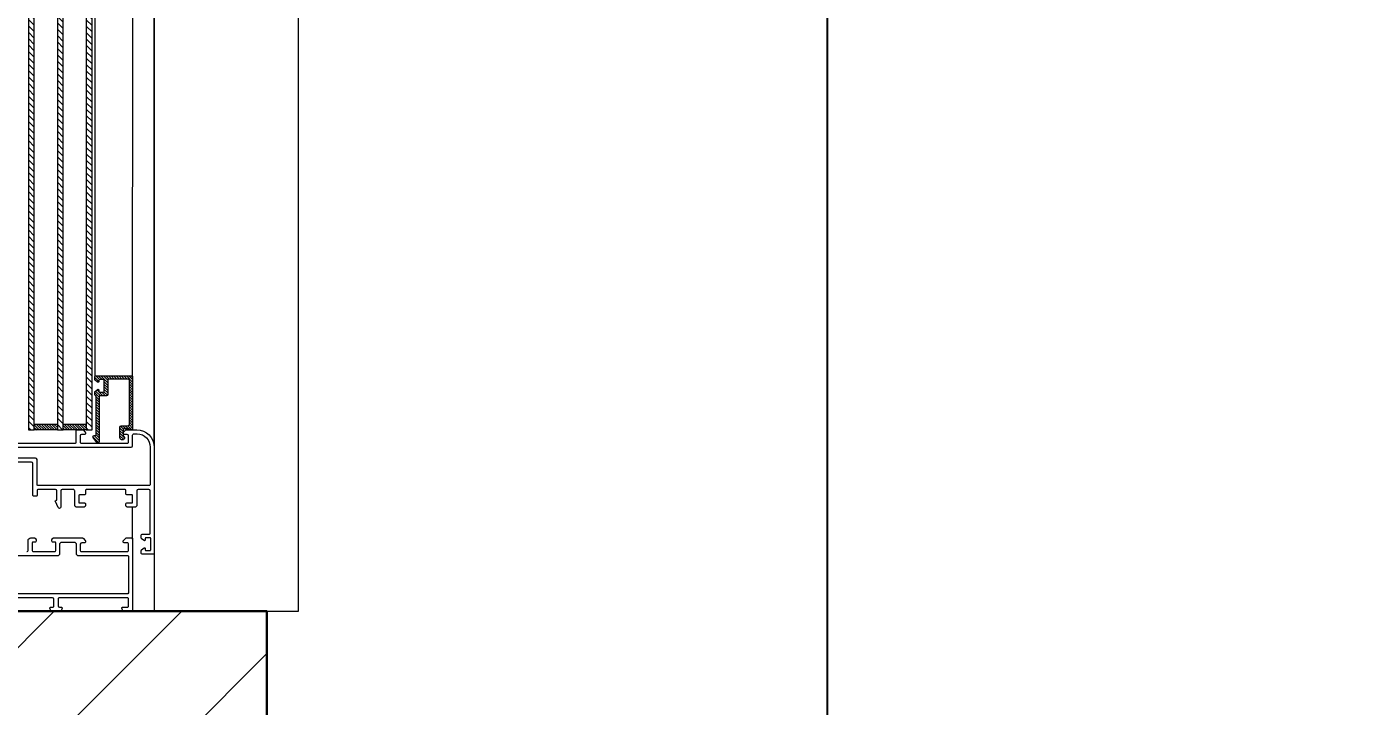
# Model space of a CAD drawing. Header units: centimetres. Extents: x 99002 to 104403, y -55119 to -48358.
# Drawn here: x 99912.7 to 100006, y -51199 to -51152 of the extents above; entities that cross this region are included whole.
import ezdxf

# ---------------------------------------------------------------- set-up
doc = ezdxf.new("R2010")
doc.units = ezdxf.units.CM
doc.header["$LTSCALE"] = 50
doc.header["$MEASUREMENT"] = 0
doc.layers.get('0').update_dxf_attribs({"color": 8})
doc.layers.add('COTE 50ème', color=1, linetype='Continuous')
for name, color, linetype, lineweight in [('MACONNERIE COUPE', 7, 'Continuous', 30), ('MACONNERIE HACHURE', 253, 'Continuous', 13), ('WINDOWS', 21, 'Continuous', 5)]:
    doc.layers.add(name, color=color, linetype=linetype, lineweight=lineweight)
doc.styles.add('RS_TXT_50', font='arial.ttf', dxfattribs={"height": 12.5})
doc.dimstyles.new('RS_50CM_LINEAIRE', dxfattribs={"dimscale": 5, "dimtxt": 12.5, "dimasz": 1.5, "dimexe": 1, "dimexo": 2.5, "dimgap": 1, "dimtad": 1, "dimdec": 1, "dimrnd": 0.5, "dimdsep": 46, "dimtxsty": 'RS_TXT_50', "dimblk1": 'ARCHTICK', "dimblk2": 'ARCHTICK', "dimsah": 1, "dimcen": 2.5, "dimdle": 1, "dimclrt": 4, "dimadec": 0, "dimazin": 2, "dimtfac": 1, "dimtdec": 1, "dimtix": 1, "dimtmove": 2, "dimatfit": 3, "dimfxl": 1, "dimtolj": 1, "dimtzin": 0, "dimarcsym": 0})

# ---------------------------------------------------------------- blocks, each defined once
blk = doc.blocks.new('DRITARE POS 3')
at = {"layer": 'WINDOWS'}
h = blk.add_hatch(dxfattribs=at)
h.set_pattern_fill('ANSI31', color=140, scale=2.5, angle=450.0000000000003)
h.set_pattern_definition([(135.0000000000002, (-46708.91278552206, -43842.58122904178), (-0.2209708691207952, -0.2209708691207969), [])])
h.paths.add_polyline_path([(-8.711979654719471, -90.14893103441864), (-8.711979654719471, -147.5350786053605), (-8.31197965471074, -147.5350786053605), (-8.31197965471074, -90.14893103441864)])
h.paths.add_polyline_path([(-6.711979654719471, -90.14893103441864), (-6.711979654719471, -147.5350786053605), (-6.31197965471074, -147.5350786053605), (-6.31197965471074, -90.14893103441864)])
h.paths.add_polyline_path([(-4.711979654719471, -90.14893103441864), (-4.711979654719471, -147.5300942540489), (-4.311979654725292, -147.5300942540489), (-4.311979654725292, -90.14893103441864)])
at = {"layer": 'WINDOWS', "transparency": 33554559}
h = blk.add_hatch(dxfattribs=at)
h.set_pattern_fill('ANSI31', color=140, angle=450.0000000000003)
h.set_pattern_definition([(135.0000000000002, (-46708.90848917394, -43859.58122904178), (-0.08838834764831811, -0.08838834764831877), [])])
h.paths.add_polyline_path([(-6.711979654719471, -147.5350786053605), (-8.31197965471074, -147.5350786053605), (-8.31197965471074, -147.1350786053517), (-6.711979654719471, -147.1350786053517)])
h.paths.add_polyline_path([(-4.711979654719471, -147.5350786053605), (-6.31197965471074, -147.5350786053605), (-6.31197965471074, -147.1350786053517), (-4.711979654719471, -147.1350786053517)])
h.paths.add_polyline_path([(-6.711979654719471, -90.54893103442737), (-8.31197965471074, -90.54893103442737), (-8.31197965471074, -90.14893103441864), (-6.711979654719471, -90.14893103441864)])
h.paths.add_polyline_path([(-4.711979654719471, -90.54893103442737), (-6.31197965471074, -90.54893103442737), (-6.31197965471074, -90.14893103441864), (-4.711979654719471, -90.14893103441864)])
h = blk.add_hatch(dxfattribs=at)
h.set_pattern_fill('ANSI31', color=256, angle=450.0000000000003)
h.set_pattern_definition([(135.0000000000002, (-46708.71278552207, -43842.58135347016), (-0.08838834764831811, -0.08838834764831877), [])])
h.paths.add_polyline_path([(-1.721625686128391, -147.1567618190456, -0.414213562373095), (-1.814958794871927, -147.2500949278037), (-2.281624338604161, -147.2500949278037, 0.4142135623730951), (-2.374957447362249, -147.3434280365618), (-2.374957447362249, -148.080759595643, 1.835735295757402), (-2.15095798636321, -147.936168565313), (-2.15095798636321, -147.4740943887882), (-1.74029230789165, -147.4740943887882), (-1.497626225143904, -147.5300942540489), (-1.497626225143904, -143.8527697694517, 0.4142135623730949), (-1.553626090390026, -143.796769904191), (-4.060276137592155, -143.796769904191, 0.4142135623730951), (-4.116276002852828, -143.8527697694517), (-4.116276002852828, -144.0579989851249, 0.250764890960506), (-4.091339273843914, -144.1045936894807), (-3.923339678105549, -144.2352600417362, 0.599021538326433), (-3.836276676622219, -144.1886653373804), (-3.836276676622219, -144.058102608702), (-3.462944241633522, -144.058102608702), (-3.462944241633522, -144.9167672091426), (-3.836276676622219, -144.9167672091426), (-3.836276676622219, -144.7862044804642, 0.6497792426655765), (-3.929791252550785, -144.7446276673436), (-4.097790848289151, -144.8752940195991, 0.2122834063348876), (-4.116276002852828, -144.9168708327197), (-4.116276002852828, -145.1221000483929, 0.414213562373096), (-4.060276137606706, -145.1780999136536), (-4.022942894109292, -145.1780999136536), (-4.022942894109292, -147.9220933107863), (-4.153609246350243, -147.9220933107863, 0.6031216018417447), (-4.230637738713995, -148.068130124826), (-3.9879716559808, -148.4227959380514, 0.7373959724826141), (-3.81761005485896, -148.3700922327553), (-3.81761005485896, -145.1780999136536), (-3.313611267643864, -145.1780999136536, 0.4142135623730943), (-3.220278158885776, -145.0847668048955), (-3.220278158885776, -144.0207693651901), (-1.814958794886479, -144.0207693651901, -0.4142135623730951), (-1.721625686128391, -144.1141024739336)])
at = {"layer": 'WINDOWS'}
for p, q in [((-0.009280836515245028, -148.6335589027585), (-0.0006442147277994081, -88.9801139892661)), ((-4.11197965471365, -93.83622422162443), (-4.116276002852828, -143.8527697694517)), ((-1.497626225143904, -143.8527697694517), (-1.493329877208453, -93.83622903194919)), ((-1.497626225143904, -155.1180759951094), (-1.497626225143904, -152.8594147634431))]:
    blk.add_line(p, q, dxfattribs=at)
for points in [[(-9.897606012295, -160.1113973130123), (-9.89760587523051, 0), (0, 0), (-1.370644895359874e-07, -160.1113973130123)], [(-1.777625551389065, -158.8420670340711), (-1.833625416635186, -158.8980668993172), (-9.561606820803718, -158.8980668993172), (-9.61760668604984, -158.8420670340711), (-9.61760668604984, -156.3034064761741), (-9.561606820803718, -156.247406610928), (-6.630947206183919, -156.247406610928), (-6.537614097425831, -156.1540735021845), (-6.537614097425831, -155.4074086322071), (-6.444280988682294, -155.3140755234781), (-5.510949901217828, -155.3140755234781), (-5.417616792474291, -155.4074086322071), (-5.417616792474291, -156.1540735021845), (-5.324283683730755, -156.247406610928), (-1.833625416635186, -156.247406610928), (-1.777625551389065, -156.3034064761741)]]:
    blk.add_lwpolyline(points, close=True, dxfattribs=at)
at = {"layer": 'WINDOWS', "color": 165}
blk.add_lwpolyline([(0, 0), (-1.370644895359874e-07, -160.1113973130123), (9.999999727209797, -160.1113973130123), (9.999999864274287, 0)], close=True, dxfattribs=at)
at = {"layer": 'WINDOWS', "color": 140}
for points in [[(-8.711979654719471, -90.14893103441864), (-8.711979654719471, -147.5350786053605), (-8.31197965471074, -147.5350786053605), (-8.31197965471074, -90.14893103441864)], [(-6.711979654719471, -90.14893103441864), (-6.711979654719471, -147.5350786053605), (-6.31197965471074, -147.5350786053605), (-6.31197965471074, -90.14893103441864)], [(-4.711979654719471, -90.14893103441864), (-4.711979654719471, -147.5300942540489), (-4.311979654725292, -147.5300942540489), (-4.311979654725292, -90.14893103441864)], [(-6.711979654719471, -147.5350786053605), (-8.31197965471074, -147.5350786053605), (-8.31197965471074, -147.1350786053517), (-6.711979654719471, -147.1350786053517)], [(-4.711979654719471, -147.5350786053605), (-6.31197965471074, -147.5350786053605), (-6.31197965471074, -147.1350786053517), (-4.711979654719471, -147.1350786053517)]]:
    blk.add_lwpolyline(points, close=True, dxfattribs=at)
at = {"layer": 'WINDOWS'}
for points in [[(-9.561606820803718, -148.4634253415134), (-5.473616657720413, -148.4634253415134, 0.4142135623730951), (-5.417616792474291, -148.4074254762527), (-5.417616792474291, -147.586094119295, -0.4142135623730951), (-5.36161692722817, -147.5300942540489), (-4.974147152432124, -147.5300942540489, -0.198912367379658), (-4.934549267956754, -147.5464962348342), (-4.780687012040289, -147.7003584907507, -0.1989123673797072), (-4.764285031254985, -147.739956375226), (-4.764285031254985, -147.8100935802941, -0.4142135623730672), (-4.820284896501107, -147.8660934455256), (-5.044284357500146, -147.8660934455256, 0.4142135623730951), (-5.137617466243682, -147.9594265542837), (-5.137617466243682, -148.3700922327553, 0.4142135623730951), (-5.044284357500146, -148.4634253415134), (-1.870958660132601, -148.4634253415134, 0.4142135623730951), (-1.777625551389065, -148.3700922327553), (-1.777625551389065, -147.9594265542837, 0.4142135623730951), (-1.870958660132601, -147.8660934455256), (-2.094958121117088, -147.8660934455256, -0.4142135623730674), (-2.15095798636321, -147.8100935802941), (-2.15095798636321, -147.739956375226, -0.1989123673796652), (-2.134556005577906, -147.7003584907507), (-1.980693749661441, -147.5464962348342, -0.198912367379658), (-1.941095865200623, -147.5300942540489), (-1.217626898913295, -147.5300942540489, -0.4142135623730924), (-0.004296485203667544, -148.743424667744), (-0.004296485203667544, -156.0980736369384, -0.4142135623730951), (-0.06029635044978932, -156.1540735021845), (-0.844294463924598, -156.1540735021845, -0.4142135623730951), (-0.9002943291707197, -156.0980736369384), (-0.9002943291707197, -155.8927407977026, -0.2507648909333274), (-0.8753576001618057, -155.8461460933322), (-0.7073580044234404, -155.7154797410913, -0.5990215383384896), (-0.620295002925559, -155.7620744454471), (-0.620295002925559, -155.8554075542052, 0.4142135623730951), (-0.5642951376794372, -155.9114074194367), (-0.3029624331975356, -155.9114074194367, 0.4142135623730951), (-0.2469625679514138, -155.8554075542052), (-0.2469625679514138, -155.0714094407303, 0.4142135623730951), (-0.3029624331975356, -155.0154095754842), (-0.5642951376794372, -155.0154095754842, 0.4142135623731227), (-0.620295002925559, -155.0714094407303), (-0.620295002925559, -155.1647425494739, -0.5990215383385106), (-0.7073580044234404, -155.2113372538442), (-0.8753576001618057, -155.0806709015887, -0.2507648909333274), (-0.9002943291707197, -155.0340761972329), (-0.9002943291707197, -154.8287433579826, -0.4142135623730894), (-0.844294463924598, -154.772743492751), (-0.3402956766949501, -154.772743492751, 0.4142135623730951), (-0.2842958114488283, -154.7167436274904), (-0.2842958114488283, -151.7674173911219, 0.4142135623730951), (-0.3776289201923646, -151.6740842823783), (-1.124293790155207, -151.6740842823783, 0.4142135623730951), (-1.217626898913295, -151.7674173911219), (-1.217626898913295, -152.7940815873299, -0.4142135623730951), (-1.310960007656831, -152.8874146960734), (-1.870958660132601, -152.8874146960734, -0.4142135623731117), (-1.964291768876137, -152.7940815873299), (-1.964291768876137, -152.6634152350744, -0.4142135623730674), (-1.908291903630015, -152.6074153698428), (-1.553626090390026, -152.6074153698428, 0.4142135623730951), (-1.497626225143904, -152.5514155045821), (-1.497626225143904, -152.1034165826131, 0.4142135623730951), (-1.553626090390026, -152.0474167173525), (-1.908291903630015, -152.0474167173525, -0.4142135623730951), (-1.964291768876137, -151.9914168521063), (-1.964291768876137, -151.7300841476244, 0.4142135623730951), (-2.020291634122259, -151.6740842823783), (-4.708285166008864, -151.6740842823783, 0.4142135623730951), (-4.764285031254985, -151.7300841476244), (-4.764285031254985, -151.9914168521063, -0.4142135623730951), (-4.820284896501107, -152.0474167173525), (-5.174950709741097, -152.0474167173525, 0.4142135623730951), (-5.230950574987219, -152.1034165826131), (-5.230950574987219, -152.5514155045821, 0.4142135623730951), (-5.174950709741097, -152.6074153698428), (-4.820284896501107, -152.6074153698428, -0.414213562373123), (-4.764285031254985, -152.6634152350744), (-4.764285031254985, -152.7940815873299, -0.4142135623730783), (-4.857618139998522, -152.8874146960734), (-5.417616792474291, -152.8874146960734, -0.4142135623730951), (-5.510949901217828, -152.7940815873299), (-5.510949901217828, -151.7674173911219, 0.4142135623730951), (-5.604283009975916, -151.6740842823783), (-6.388281123436172, -151.6740842823783, 0.4142135623730951), (-6.481614232179709, -151.7674173911219), (-6.481614232179709, -152.8874146960734, -0.8095464414490621), (-6.660189572474337, -152.9254256306594), (-6.85009214085585, -152.4995555783535, -0.5431415330660716), (-6.798946801922284, -152.4207491523412, 0.4142135623730951), (-6.742946936676162, -152.364749287095), (-6.742946936676162, -151.7674173911219, 0.4142135623730951), (-6.836280045419699, -151.6740842823783), (-8.068277080863481, -151.6740842823783, 0.4142135623730951), (-8.124276946109603, -151.7300841476244), (-8.124276946109603, -152.0847499608499, -0.4142135623730951), (-8.180276811355725, -152.1407498261106), (-8.348276407108642, -152.1407498261106, -0.4142135623730951), (-8.404276272354764, -152.0847499608499), (-8.404276272354764, -149.8634219726955, 0.4142135623730951), (-8.4976093810983, -149.770088863952), (-9.561606820803718, -149.770088863952, 0.4142135623730951)], [(-8.833608572589583, -155.9674072846974, 0.4142135623730951), (-8.740275463846046, -155.8740741759393), (-8.740275463846046, -155.22074241472, -0.4142135623730951), (-8.553609246344422, -155.0340761972329), (-8.296805823789327, -155.0340761972329, -0.1989123673796755), (-8.25720793932851, -155.0504781780182), (-8.19667879215558, -155.1110073251912, -0.1989123673796231), (-8.180276811355725, -155.150605209652), (-8.180276811355725, -155.2580756582174, -0.4142135623730951), (-8.236276676616399, -155.3140755234781), (-8.404276272354764, -155.3140755234781, 0.4142135623730951), (-8.460276137600886, -155.3700753887097), (-8.460276137600886, -155.8740741759393, 0.4142135623730951), (-8.36694302885735, -155.9674072846974), (-6.910946532414528, -155.9674072846974, 0.4142135623730951), (-6.817613423670991, -155.8740741759393), (-6.817613423670991, -155.3700753887097, 0.4142135623730951), (-6.873613288917113, -155.3140755234781), (-7.041612884655478, -155.3140755234781, -0.4142135623730951), (-7.0976127499016, -155.2580756582174), (-7.0976127499016, -155.150605209652, -0.1989123673796406), (-7.081210769116296, -155.1110073251912), (-7.020681621943368, -155.0504781780182, -0.198912367379658), (-6.98108373748255, -155.0340761972329), (-4.974147152432124, -155.0340761972329, -0.198912367379658), (-4.934549267956754, -155.0504781780182), (-4.780687012040289, -155.2043404339347, -0.1989123673796723), (-4.764285031254985, -155.2439383183955), (-4.764285031254985, -155.3140755234781, -0.4142135623730951), (-4.820284896501107, -155.3700753887097), (-5.006951114002732, -155.3700753887097, 0.3404814509114101), (-5.137617466243682, -155.4634084974678), (-5.137617466243682, -155.8740741759393, 0.4142135623730951), (-5.044284357500146, -155.9674072846974), (-1.870958660132601, -155.9674072846974, 0.4142135623730951), (-1.777625551389065, -155.8740741759393), (-1.777625551389065, -155.4634084974678, 0.4142135623730951), (-1.870958660132601, -155.3700753887097), (-2.094958121117088, -155.3700753887097, -0.4142135623730951), (-2.15095798636321, -155.3140755234781), (-2.15095798636321, -155.2439383183955, -0.1989123673796363), (-2.134556005577906, -155.2043404339347), (-1.980693749661441, -155.0504781780182, -0.1989123673796436), (-1.941095865200623, -155.0340761972329), (-1.553626090390026, -155.0340761972329, -0.4142135623731227), (-1.497626225143904, -155.0900760624791), (-1.497626225143904, -160.0553974477662, -0.4142135623731226), (-1.553626090390026, -160.1113973130123), (-2.132291364614503, -160.1113973130123, -0.3228228060551272), (-2.185417501474149, -160.0731061600527), (-2.24141736672027, -159.9051065642998, -0.5119182938525232), (-2.188291229860624, -159.8313979867817), (-1.870958660132601, -159.8313979867817, 0.4142135623730951), (-1.777625551389065, -159.7380648780236), (-1.777625551389065, -159.2713993342913, 0.4142135623730951), (-1.870958660132601, -159.1780662255624), (-6.574947340923245, -159.1780662255624, 0.4142135623730783), (-6.668280449681333, -159.2713993342913), (-6.668280449681333, -159.7380648780236, 0.4142135623730951), (-6.574947340923245, -159.8313979867817), (-6.444280988682294, -159.8313979867817, -0.5119182938525232), (-6.3911548518372, -159.9051065642998), (-6.447154717083322, -160.0731061600527, -0.3228228060551271), (-6.500280853928416, -160.1113973130123), (-7.116279371664859, -160.1113973130123, -0.3228228060551272), (-7.169405508509954, -160.0731061600527), (-7.225405373756075, -159.9051065642998, -0.5119182938525513), (-7.172279236896429, -159.8313979867817), (-7.041612884655478, -159.8313979867817, 0.4142135623731117), (-6.948279775911942, -159.7380648780236), (-6.948279775911942, -159.2713993342913, 0.4142135623730783), (-7.041612884655478, -159.1780662255624), (-9.524273577306303, -159.1780662255624, 0.4142135623730951)]]:
    blk.add_lwpolyline(points, format="xyb", dxfattribs=at)
for points in [[(-1.74029230789165, -147.4740943887882), (-2.094958121117088, -147.4740943887882, 0.4142135623731227), (-2.15095798636321, -147.5300942540489), (-2.15095798636321, -147.9036724727921, 0.2473944628510613), (-2.126610218867427, -147.9498691135523, -1.657434607213396), (-2.374957447362249, -148.080759595643), (-2.374957447362249, -147.3434280365618, -0.4142135623730951), (-2.281624338604161, -147.2500949278037), (-1.814958794886479, -147.2500949278037, 0.4142135623730951), (-1.721625686128391, -147.1567618190602), (-1.721625686128391, -144.1141024739336, 0.4142135623730951), (-1.814958794886479, -144.0207693651901), (-3.164278293639654, -144.0207693651901, 0.4142135623730895), (-3.220278158885776, -144.0767692304362), (-3.220278158885776, -145.0847668048955, -0.4142135623730909), (-3.313611267643864, -145.1780999136536), (-3.761610189612838, -145.1780999136536, 0.4142135623730971), (-3.81761005485896, -145.2340997788851), (-3.81761005485896, -148.3700922327553, -0.7373959724789385), (-3.9879716559808, -148.4227959380514), (-4.230637738713995, -148.068130124826, -0.6031216018449773), (-4.153609246350243, -147.9220933107863), (-4.078942759355414, -147.9220933107863, 0.4142135623731505), (-4.022942894109292, -147.8660934455256), (-4.022942894109292, -145.1780999136536), (-4.060276137606706, -145.1780999136536, -0.4142135623730647), (-4.116276002852828, -145.1221000483929), (-4.116276002852828, -144.9168708327197, -0.250764890933361), (-4.091339273843914, -144.8702761283494), (-3.923339678105549, -144.7396097761084, -0.5990215383385575), (-3.836276676622219, -144.7862044804642), (-3.836276676622219, -144.860767343911, 0.4142135623731227), (-3.780276811361546, -144.9167672091426), (-3.518944106879644, -144.9167672091426, 0.4142135623731505), (-3.462944241633522, -144.860767343911), (-3.462944241633522, -144.1141024739336, 0.4142135623731505), (-3.518944106879644, -144.058102608702), (-3.780276811361546, -144.058102608702, 0.4142135623731227), (-3.836276676622219, -144.1141024739336), (-3.836276676622219, -144.1886653373804, -0.5990215383385574), (-3.923339678105549, -144.2352600417362), (-4.091339273843914, -144.1045936894807, -0.2507648909333359), (-4.116276002852828, -144.0579989851249), (-4.116276002852828, -143.8527697694517, -0.4142135623730951), (-4.060276137606706, -143.796769904191), (-1.553626090390026, -143.796769904191, -0.4142135623731505), (-1.497626225143904, -143.8527697694517), (-1.497626225143904, -147.4740943887882), (-1.497626225143904, -147.5300942540489), (-1.74029230789165, -147.5300942540489)], [(-1.497626225143904, -147.903426689023, -0.4142135623730951), (-1.404293116400368, -147.8100935802941), (-1.180293655401329, -147.8100935802941), (-1.180293655401329, -147.8100935802941, -0.4142135623730916), (-0.2842958114488283, -148.743424667744), (-0.2842958114488283, -151.338085090887, -0.4142135623730951), (-0.3402956766949501, -151.3940849561332), (-8.068277080863481, -151.3940849561332, -0.4142135623730951), (-8.124276946109603, -151.338085090887), (-8.124276946109603, -149.5834226464649, 0.4142135623730951), (-8.217610054867691, -149.4900895377068), (-9.524273577306303, -149.4900895377068, -0.4142135623730951), (-9.61760668604984, -149.3967564289778), (-9.61760668604984, -148.8367577764875, -0.4142135623730951), (-9.524273577306303, -148.743424667744), (-1.59095933388744, -148.743424667744, 0.4142135623730951), (-1.497626225143904, -148.6500915590004)]]:
    blk.add_lwpolyline(points, format="xyb", close=True, dxfattribs=at)
blk = doc.blocks.new('_ArchTick')
at = {"color": 0, "linetype": 'ByBlock', "const_width": 0.15}
blk.add_lwpolyline([(-0.5, -0.5), (0.5, 0.5)], dxfattribs=at)
blk = doc.blocks.new('*D1036')
at = {"layer": 'COTE 50ème', "color": 0, "lineweight": -2, "ltscale": 0.5, "transparency": 16777216}
for p, q in [((99968.18987957132, -51290.36231922745), (99968.18987957132, -50982.36230297621)), ((99966.84209267868, -50987.36230297621), (99973.18987957132, -50987.36230297621)), ((99969.27371862748, -51285.36231922745), (99973.18987957132, -51285.36231922745))]:
    blk.add_line(p, q, dxfattribs=at)
at = {"layer": 'Defpoints', "color": 0, "ltscale": 0.5, "transparency": 16777216}
for p in [(99954.34209267868, -50987.36230297621), (99968.18987957132, -50987.36230297621), (99956.77371862748, -51285.36231922745)]:
    blk.add_point(p, dxfattribs=at)
at = {"layer": 'COTE 50ème', "color": 0, "lineweight": -2, "ltscale": 0.5, "transparency": 16777216, "xscale": 7.5, "yscale": 7.5, "zscale": 7.5}
for p, rotation in [((99968.18987957132, -50987.36230297621), 90), ((99968.18987957132, -51285.36231922745), 270)]:
    blk.add_blockref('_ArchTick', p, dxfattribs=dict(at, rotation=rotation))
at = {"layer": 'COTE 50ème', "color": 4, "ltscale": 0.5, "transparency": 16777216, "insert": (99956.80771722476, -51136.36231110185), "char_height": 12.5, "attachment_point": 5, "rotation": 90, "style": 'RS_TXT_50'}
blk.add_mtext('\\A1;298', dxfattribs=at)

msp = doc.modelspace()

# ---------------------------------------------------------------- hatches: boundary and pattern name
at = {"layer": 'MACONNERIE HACHURE'}
h = msp.add_hatch(dxfattribs=at)
h.set_pattern_fill('ANSI31', color=256, scale=50, style=0)
h.set_pattern_definition([(45, (0, 5835.283011260326), (-4.419417382415921, 4.419417382415922), [])])
h.paths.add_polyline_path([(101144.3421424003, -51327.36231647769), (101124.3420924463, -51327.36231647769), (101124.3420924463, -51297.36230234639), (101144.3421424003, -51297.36230234639)])
h.paths.add_polyline_path([(100644.3420372631, -51327.36231647769), (100664.3421017568, -51327.36231647769), (100664.3421017568, -51297.36231731523), (100644.3420372631, -51297.36231731523)])
h.paths.add_polyline_path([(101224.3420184937, -50332.36230234639), (101199.3420924464, -50332.36230234639), (101199.3420924464, -50238.36230234639), (101224.3420184937, -50238.36230234639)])
h.paths.add_polyline_path([(101224.342061169, -50357.36230234641), (101199.3420924464, -50357.3623023464), (101199.3420924463, -50513.3623023464), (101147.3420924463, -50513.36230234639), (101147.3420933873, -50535.36230227033), (101159.3420933873, -50535.36230256835), (101159.3420924463, -50525.36230234956), (101284.3420924463, -50525.36230234956), (101284.3420924463, -50513.36230234956), (101224.3419388624, -50513.36230234956)])
h.paths.add_polyline_path([(100564.342166399, -50332.36230234639), (100589.3420924463, -50332.36230234639), (100589.3420924463, -50238.36230234639), (100564.342166399, -50238.36230234639)])
h.paths.add_polyline_path([(101329.3423042015, -50332.36230234639), (101499.3423042015, -50332.36230234639), (101499.3423042015, -50357.3623023464), (101329.3423042015, -50357.3623023464)])
h.paths.add_polyline_path([(101624.341976687, -49932.36235211397), (101524.341976687, -49932.36235211397), (101524.341976687, -49907.36235211397), (101624.341976687, -49907.36235211397)])
h.paths.add_polyline_path([(101284.3418231028, -49932.36235211397), (101344.3420531794, -49932.36235211397), (101344.3420531794, -49907.36235211398), (101259.3418043227, -49907.36235211398), (101259.3417855426, -49972.36235211394), (101224.3419524659, -49972.36235211394), (101224.3419524659, -49997.36234943174), (101284.3418231027, -49997.36235479616)])
h.paths.add_polyline_path([(101964.3419837433, -50062.3623010053), (101964.3419837433, -49997.36230298501), (101859.3419837433, -49997.3623014523), (101859.3419837433, -49932.36230234639), (101804.3419772287, -49932.36230234639), (101804.3419761453, -49907.36230977662), (101884.3419837433, -49907.36236463093), (101884.3419511993, -49972.36231396924), (101994.3422223475, -49972.36230496317), (101994.3419837433, -50037.36230771082), (102012.1912423025, -50037.36230771082), (102012.1912409614, -50062.36230330391)])
h.paths.add_polyline_path([(101994.3421954986, -50332.36230234639), (101969.3419837433, -50332.36230234639), (101969.3419837433, -50299.36231676042), (101994.3421954986, -50299.36231676042)])
h.paths.add_polyline_path([(100164.3420995027, -49932.36235211397), (100264.3420995027, -49932.36235211397), (100264.3420995027, -49907.36235211397), (100164.3420995027, -49907.36235211397)])
h.paths.add_polyline_path([(100504.3422530869, -49932.36235211397), (100444.3420230102, -49932.36235211397), (100444.3420230102, -49907.36235211398), (100529.342271867, -49907.36235211398), (100529.3422906471, -49972.36235211394), (100564.3421237238, -49972.36235211394), (100564.3421237238, -49997.36234943174), (100504.342253087, -49997.36235479616)])
h.paths.add_polyline_path([(99824.34209244633, -50062.36229683679), (99824.34209244633, -49997.36230298501), (99929.34209244633, -49997.3623014523), (99929.34209244633, -49932.36230234639), (99984.34209896097, -49932.36230234639), (99984.3421000444, -49907.36230977662), (99904.34209244636, -49907.36236463093), (99904.34212499039, -49972.36231396924), (99794.34185384214, -49972.36230496317), (99794.34209244633, -50037.36230354232), (99776.49283388713, -50037.36230354232), (99776.49283522823, -50062.36229913541)])
h.paths.add_polyline_path([(99794.3418806911, -50332.36230234639), (99819.34209244634, -50332.36230234639), (99819.3420924464, -50299.36230777611), (99794.34188069116, -50299.36230777611)])
h.paths.add_polyline_path([(100121.3420924463, -50332.36230234639), (100104.3418732687, -50332.21349912825), (100104.3418732687, -50357.21349912827), (100121.3420924463, -50357.3623023464)])
h.paths.add_polyline_path([(101667.3420924463, -50332.36230234639), (101684.342311624, -50332.21349912825), (101684.342311624, -50357.21349912827), (101667.3420924463, -50357.3623023464)])
h.paths.add_polyline_path([(101969.3420850806, -50417.36230991782), (101994.3420850806, -50417.36230991782), (101994.3420850806, -50357.3623023464), (101969.3420850806, -50357.3623023464)])
h.paths.add_polyline_path([(101499.3420915922, -51305.36230566204), (101509.3420920922, -51305.36230416178), (101509.3420929463, -51317.36231738208), (101469.3420931169, -51317.36231753849), (101469.3420931169, -51305.36230380146), (101479.3420924463, -51305.36230267891), (101479.3420924463, -50987.36230234639), (101309.3420924463, -50987.36230234639), (101309.3420924463, -51305.36230145257), (101387.3539782934, -51305.36229571133), (101387.3539782934, -51317.36231000962), (101289.3420788136, -51317.36230923449), (101289.3420924463, -50957.36230234639), (101859.342092214, -50957.36230234639), (101859.3420926786, -50912.36230502861), (101884.3420913857, -50912.36230234639), (101884.3420935069, -50962.36230234639), (101994.3420842594, -50962.36230793271), (101994.3420859018, -50982.36230212446), (101884.3420935069, -50982.36230026344), (101884.3420913857, -51032.36229966418), (101859.3420926786, -51032.36229966418), (101859.342092214, -50987.36230234639), (101499.3420924463, -50987.36230234639)])
h.paths.add_polyline_path([(100459.3418806911, -50332.36230234639), (100289.3418806911, -50332.36230234639), (100289.3418806911, -50357.3623023464), (100459.3418806911, -50357.3623023464)])
h.paths.add_polyline_path([(100164.3420924463, -50363.36230234639), (100164.3420924463, -50358.36230234639), (100216.3420924463, -50358.36230234639), (100216.3420924463, -50357.3623023464), (100221.3420924463, -50357.3623023464), (100221.3420924463, -50363.36230234639)])
h.paths.add_polyline_path([(100714.1754257796, -51192.36230234639), (100664.3420924463, -51192.36230234639), (100664.3420924463, -51152.36230234639), (100714.1754257796, -51152.36230234639)])
h.paths.add_polyline_path([(100874.3420924463, -51192.36230234639), (100834.3420924463, -51192.36230234639), (100834.3420924463, -51152.36230234639), (100874.3420924463, -51152.36230234639)])
h.paths.add_polyline_path([(100734.3420924463, -51547.36238063), (100644.3420924463, -51547.36238063), (100644.3420924463, -51487.36230234639), (100491.3420924464, -51487.36230234639), (100491.3420883262, -51750.36230245877), (100479.3420883262, -51750.36230245877), (100479.3420924464, -51612.36230234639), (100469.3420924464, -51612.36230234639), (100469.3420924464, -51600.36230234639), (100479.3420924464, -51600.36230234639), (100479.3420924463, -51462.36230338785), (100644.34203962, -51462.36230286712), (100644.34203962, -51427.36231631384), (100664.3420930178, -51427.3623162562), (100664.342092875, -51511.36224139933), (100734.3421692383, -51511.36224139933), (100734.3421692383, -51462.36231486333), (100769.3420820967, -51462.36231486333), (100769.3420820967, -51482.36231486333), (100759.3420924463, -51482.36231486333), (100759.3420924463, -51532.36230234639), (100734.3421692383, -51532.36230234639), (100734.3421692383, -51516.36238063), (100664.3420927321, -51516.36238063), (100664.3420924463, -51542.36238063), (100734.3421692383, -51542.36238063)])
h.paths.add_polyline_path([(99929.34209244633, -51940.47379526419), (99904.34209244633, -51940.47379526419), (99904.34209244633, -51987.36230771078), (99929.34209244633, -51987.36230771078)])
h.paths.add_polyline_path([(100289.3420933005, -51305.36230566204), (100279.3420928005, -51305.36230416178), (100279.3420919463, -51317.36231738208), (100319.3420917758, -51317.36231753849), (100319.3420917758, -51305.36230380146), (100309.3420924463, -51305.36230267891), (100309.3420924463, -50987.36230234639), (100479.3420924463, -50987.36230234639), (100479.3420924463, -51305.36230145257), (100401.3302065993, -51305.36229571133), (100401.3302065993, -51317.36231000962), (100499.3420981192, -51317.36231890768), (100499.3420924463, -50957.36230234639), (99929.34209267862, -50957.36230234639), (99929.34209221404, -50912.36230502861), (99904.34209350693, -50912.36230234639), (99904.34209138573, -50962.36230234639), (99794.34210063322, -50962.36230793271), (99794.34209899086, -50982.36230212446), (99904.34209138573, -50982.36230026344), (99904.34209350693, -51032.36229966418), (99929.34209221404, -51032.36229966418), (99929.34209267862, -50987.36230234639), (100289.3420924463, -50987.36230234639)])
h.paths.add_polyline_path([(99819.34209981204, -50417.36230991782), (99794.34209981204, -50417.36230991782), (99794.34209981204, -50357.3623023464), (99819.34209981204, -50357.3623023464)])
h.paths.add_polyline_path([(100564.3421237237, -50357.36230234641), (100589.3420924463, -50357.3623023464), (100589.3420924463, -50513.3623023464), (100641.3420924463, -50513.36230234639), (100641.3420915053, -50535.36230227033), (100629.3420915053, -50535.36230256835), (100629.3420924463, -50525.36230234956), (100504.3420924463, -50525.36230234956), (100504.3420924463, -50513.36230234956), (100564.3422460303, -50513.36230234956)])
h.paths.add_polyline_path([(100589.3420924463, -50162.36230234486), (100589.3420924463, -50142.3623023464), (100639.3420924463, -50142.36230234639), (100639.3420924463, -50022.36230234637), (100664.3420924463, -50022.36230234637), (100664.3420924463, -50137.36230283667), (100681.8420927908, -50137.36230283669), (100681.8420921019, -50162.36230219739)])
h.paths.add_polyline_path([(99929.34209290291, -51612.36230234639), (99929.34209198973, -51670.47379526419), (99904.34209244631, -51670.47379829404), (99904.34209244633, -51617.36230234639), (99794.34209981201, -51617.36230234639), (99794.34209981204, -51527.36222704848), (99819.34209286257, -51527.3622246594), (99819.34209286257, -51592.3623023464), (100152.3420909672, -51592.3623023464), (100152.3420909672, -51419.36230248604), (100164.3420905182, -51419.36230248604), (100164.3420911614, -51427.36230234639), (100220.3420949615, -51427.36230115429), (100220.3420949615, -51439.36230234639), (100164.3420905182, -51439.36230234639), (100164.3420905181, -51587.36230234639), (100312.3420924463, -51587.36230234639), (100312.3420924463, -51439.36230100253), (100302.3420921483, -51439.36230100253), (100302.3420921483, -51427.36230100253), (100324.3420924463, -51427.36230100253), (100324.3420924463, -51600.36230234639), (100377.2083255207, -51600.36230234639), (100377.2083255207, -51612.36230234639)])
h.paths.add_polyline_path([(100164.3420921955, -51285.36230234637), (100164.3420921955, -51305.36230380146), (100187.342094843, -51305.36231513381), (100187.342094843, -51317.36232887083), (100164.3420909672, -51317.36231753849), (100164.3420924317, -51327.36230100528), (100152.342091302, -51327.36230368749), (100152.3420908729, -51297.36230234637), (99929.34209244633, -51297.36230234637), (99929.34209244631, -51285.36230234637)])
h.paths.add_polyline_path([(100729.34230492, -50647.36227596342), (100729.3418799726, -50635.36227596343), (100641.3420942121, -50635.36227367123), (100641.3420942121, -50627.3622999497), (100629.3420924463, -50627.3622999497), (100629.3420924463, -50647.36227596342)])
h.paths.add_polyline_path([(99819.34209244633, -51297.36231731523), (99794.34209981204, -51297.36231731523), (99794.34209981204, -51347.36222585394), (99819.34209244633, -51347.36222585394)])
h.paths.add_polyline_path([(99819.34209981204, -50647.36226557897), (99794.34209244633, -50647.36226557897), (99794.34209244634, -50597.36230991782), (99819.34209967128, -50597.36230991782)])
h.paths.add_polyline_path([(99929.34209244633, -51247.36231731523), (99904.34209244633, -51247.36231731523), (99904.34209244633, -51192.47369282594), (99929.34209244633, -51192.47369282594)], flags=17)
h.paths.add_polyline_path([(99929.34209244633, -50697.36228054781), (99904.34209244633, -50697.36228054781), (99904.34209244633, -50752.25088189996), (99929.34209244633, -50752.25088189996)])
h.paths.add_polyline_path([(101074.508759113, -51192.36230234639), (101124.3420924463, -51192.36230234639), (101124.3420924463, -51152.36230234639), (101074.508759113, -51152.36230234639)])
h.paths.add_polyline_path([(100914.3420924463, -51192.36230234639), (100954.3420924463, -51192.36230234639), (100954.3420924463, -51152.36230234639), (100914.3420924463, -51152.36230234639)])
h.paths.add_polyline_path([(100759.3420924463, -52012.36230234637), (100779.3420928934, -52012.36230234637), (100779.3420928934, -52037.36230234639), (100759.3420924463, -52037.36230234639)])
h.paths.add_polyline_path([(100444.3422657792, -52012.36229616916), (100444.342263842, -52037.36229611162), (100624.3420924463, -52037.36230598022), (100624.3420924463, -52012.36230592267), (100491.3421628815, -52012.36229864707), (100491.3421628815, -51842.36230006206), (100479.3420924464, -51842.36230006206), (100479.3420907639, -52012.36229740811)])
h.paths.add_polyline_path([(101054.3420924463, -51547.36238063), (101144.3420924463, -51547.36238063), (101144.3420924463, -51487.36230234639), (101297.3420924462, -51487.36230234639), (101297.3420924462, -51752.36230234639), (101309.3420924462, -51752.36230234639), (101309.3420924463, -51612.36230234639), (101319.3420801737, -51612.36230234639), (101319.3420801737, -51600.36230234639), (101309.3420924463, -51600.36230234639), (101309.3420890858, -51462.36230338785), (101144.3421424003, -51462.36230286712), (101144.3421424003, -51427.36231631384), (101124.3420918748, -51427.36231631384), (101124.3420924462, -51511.36224139933), (101054.3420924463, -51511.36224139933), (101054.3420156544, -51462.36231486333), (100869.3420820967, -51462.36231486333), (100869.3420820967, -51482.36231486333), (101029.3420924463, -51482.36231486333), (101029.3420924463, -51532.36230234639), (101054.3420906544, -51532.36243990291), (101054.3420924463, -51516.36238063), (101124.3420924463, -51516.36238063), (101124.3420924463, -51542.36238063), (101054.3420156544, -51542.36238063)])
h.paths.add_polyline_path([(101859.3420924463, -51940.47379526419), (101884.3420924463, -51940.47379526419), (101884.3420924463, -51987.36230771078), (101859.3420924463, -51987.36230771078)])
h.paths.add_polyline_path([(100879.3420924463, -50162.36230234639), (100861.8420924463, -50162.36230234639), (100861.8420924463, -50137.36230248664), (100879.3420924463, -50137.36230248664), (100879.3420924463, -49972.36230234639), (100909.3420924463, -49972.36230234639), (100909.3420924463, -50137.36230234639), (100926.8423038647, -50137.36230324146), (100926.8423038647, -50162.3623023464), (100909.3420924463, -50162.36230234639), (100909.3420924463, -50635.36228104903), (100977.3420923097, -50635.36228107531), (100977.3420925829, -50647.36227596342), (100909.3420924463, -50647.36227596342), (100909.3420924463, -50822.36230234639), (100879.3420924463, -50822.36231188315), (100879.3420924146, -50647.3622756425), (100811.3416717313, -50647.36227628433), (100811.3425131614, -50635.36228104903), (100879.3420924463, -50635.36228104903)])
h.paths.add_polyline_path([(101199.3420924464, -50162.36230234486), (101199.3420924464, -50142.3623023464), (101149.3420924463, -50142.36230234639), (101149.3420924463, -50022.36230234637), (101124.3420924463, -50022.36230234637), (101124.3420924463, -50137.36230283667), (101106.8423033509, -50137.36230283669), (101106.8423040399, -50162.36230219739)])
h.paths.add_polyline_path([(99929.34209244633, -52012.36230234637), (99984.34209244633, -52012.36230234637), (99984.34209244633, -52037.36230234639), (99929.34209244633, -52037.3623023464)])
h.paths.add_polyline_path([(100164.3422667478, -52012.36229877009), (100164.3422648106, -52037.36229871256), (100264.3422657792, -52037.36230337928), (100264.3422657792, -52012.36230332173)])
h.paths.add_polyline_path([(100879.3420928934, -52012.36230234637), (101029.3420924463, -52012.36230234637), (101029.3420924463, -52037.36230234639), (100879.3420928934, -52037.36230234639)])
h.paths.add_polyline_path([(101164.3420801738, -52012.36230234637), (101297.3420924462, -52012.36230234637), (101297.3420924462, -51842.36230006206), (101309.3420924462, -51842.36230006206), (101309.3420924462, -52012.36230234637), (101859.3418562484, -52012.36230234637), (101859.3418562484, -52037.36230234639), (101164.3420801738, -52037.36230234639)])
h.paths.add_polyline_path([(101859.3420919897, -51612.36230234639), (101859.3420929029, -51670.47379526419), (101884.3420924463, -51670.47379829404), (101884.3420924463, -51617.36230234639), (101994.3420850806, -51617.36230234639), (101994.3420850806, -51527.36222704848), (101969.3420920301, -51527.3622246594), (101969.3420920301, -51592.3623023464), (101636.3420939254, -51592.3623023464), (101636.3420939254, -51419.36230248604), (101624.3420943745, -51419.36230248604), (101624.3420937313, -51427.36230234639), (101568.3420899312, -51427.36230115429), (101568.3420899312, -51439.36230234639), (101624.3420943745, -51439.36230234639), (101624.3420943745, -51587.36230234639), (101476.3420924463, -51587.36230234639), (101476.3420924463, -51439.36230100253), (101486.3420927444, -51439.36230100253), (101486.3420927444, -51427.36230100253), (101464.3420924463, -51427.36230100253), (101464.3420924463, -51600.36230234639), (101411.475859372, -51600.36230234639), (101411.475859372, -51612.36230234639)])
h.paths.add_polyline_path([(101624.3420926971, -51285.36230234637), (101624.3420926971, -51305.36230380146), (101601.3420900496, -51305.36231513381), (101601.3420900496, -51317.36232887083), (101624.3420939254, -51317.36231753849), (101624.3420924609, -51327.36230100528), (101636.3420935906, -51327.36230368749), (101636.3420940198, -51297.36230234637), (101859.3420924463, -51297.36230234637), (101859.3420924463, -51285.36230234637)])
h.paths.add_polyline_path([(101059.3418799726, -50647.36227596342), (101059.34230492, -50635.36227596343), (101147.3420906805, -50635.36227367123), (101147.3420906805, -50627.3622999497), (101159.3420924463, -50627.3622999497), (101159.3420924463, -50647.36227596342)])
h.paths.add_polyline_path([(101969.3420924463, -51297.36231731523), (101994.3420850806, -51297.36231731523), (101994.3420850806, -51347.36222585394), (101969.3420924463, -51347.36222585394)])
h.paths.add_polyline_path([(101969.3420924463, -50647.36228054781), (101994.3420894996, -50647.36228054781), (101994.3420850806, -50597.36230991782), (101969.3420924463, -50597.36230991782)])
h.paths.add_polyline_path([(101859.3420924463, -51247.36231731523), (101884.3420924463, -51247.36231731523), (101884.3420924463, -51192.47369282594), (101859.3420924463, -51192.47369282594)], flags=17)
h.paths.add_polyline_path([(101859.3420924463, -50697.36228054781), (101884.3420924463, -50697.36228054781), (101884.3420924463, -50752.25088189996), (101859.3420924463, -50752.25088189996)])

# ---------------------------------------------------------------- linework, layer by layer
at = {"layer": 'MACONNERIE COUPE'}
msp.add_lwpolyline([(99929.34209244633, -51247.36231731523), (99904.34209244633, -51247.36231731523), (99904.34209244633, -51192.47369282594), (99929.34209244633, -51192.47369282594)], close=True, dxfattribs=at)

# ---------------------------------------------------------------- block references
at = {"lineweight": 5}
msp.add_blockref('DRITARE POS 3', (99921.5306948997, -51032.36232546787), dxfattribs=at)

# ---------------------------------------------------------------- dimensions: what is measured, and where the dimension line sits
at = {"layer": 'COTE 50ème', "ltscale": 0.5}
dim = msp.add_linear_dim(base=(99968.18987957132, -50987.36230297621), p1=(99956.77371862742, -51285.36231922742), p2=(99954.34209267862, -50987.36230297618), angle=90, dimstyle='RS_50CM_LINEAIRE', dxfattribs=at)
dim.commit()
dim.dimension.update_dxf_attribs({"geometry": '*D1036', "text_midpoint": (99956.80771722476, -51136.36231110185)})

doc.saveas('drawing.dxf')
